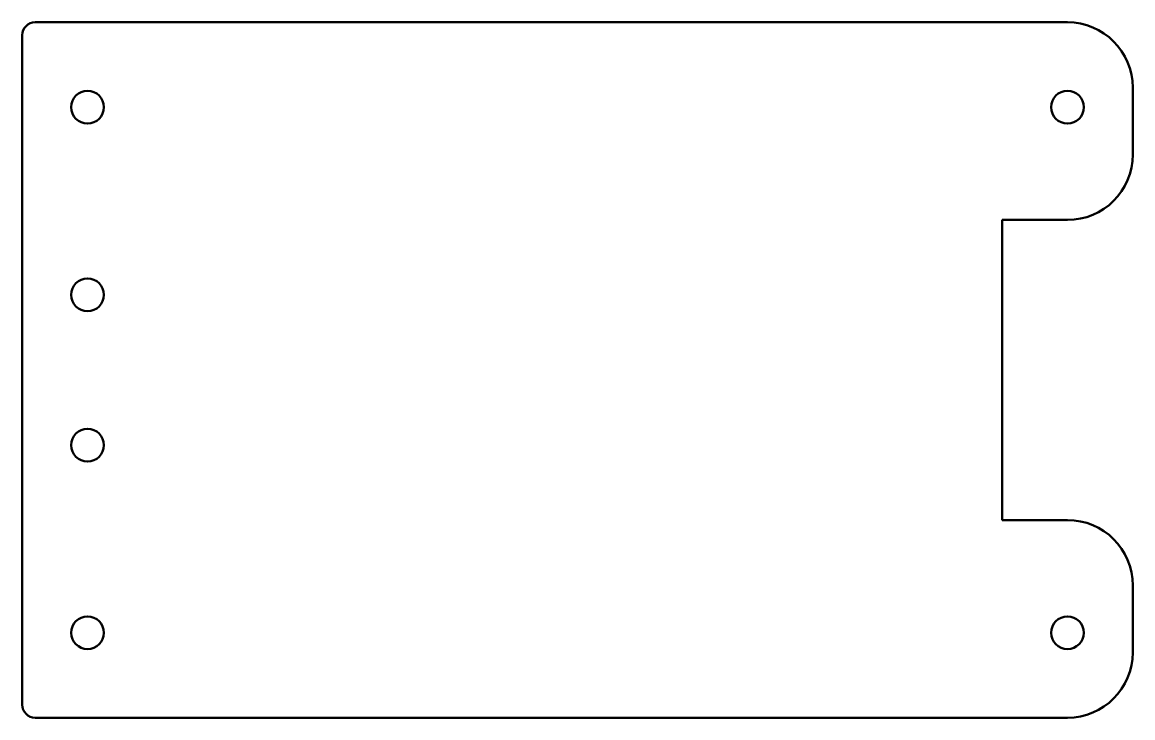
# Model space of a CAD drawing. Header units: millimetres. Extents: x 0 to 170, y -76 to 30.
import ezdxf

# ---------------------------------------------------------------- set-up
doc = ezdxf.new("R2010")
doc.units = ezdxf.units.MM
doc.layers.add('IV_INTERIOR_PROFILES', color=7, linetype='Continuous', lineweight=50)
doc.layers.add('IV_OUTER_PROFILE', color=7, linetype='Continuous', lineweight=50)

msp = doc.modelspace()

# ---------------------------------------------------------------- linework, layer by layer
at = {"layer": 'IV_INTERIOR_PROFILES'}
for centre in [(10, 17.25), (160, 17.25), (10, -11.45), (10, -34.45), (10, -63.15), (160, -63.15)]:
    msp.add_circle(centre, 2.5, dxfattribs=at)
at = {"layer": 'IV_OUTER_PROFILE'}
for p, q in [((2, 30.25), (160, 30.25)), ((0, -74.15), (0, 28.25)), ((170, 20.25), (170, 10)), ((150, 0), (160, 0)), ((150, 0), (150, -45.9)), ((150, -45.9), (160, -45.9)), ((170, -55.9), (170, -66.15)), ((2, -76.15), (160, -76.15))]:
    msp.add_line(p, q, dxfattribs=at)
for centre, radius, start, end in [((2, 28.25), 2, 90, 180), ((160, 20.25), 10, 0, 90), ((160, 10), 10, 270, 360), ((160, -55.9), 10, 360, 90), ((160, -66.15), 10, 270, 0), ((2, -74.15), 2, 180, 270)]:
    msp.add_arc(centre, radius, start, end, dxfattribs=at)

doc.saveas('drawing.dxf')
